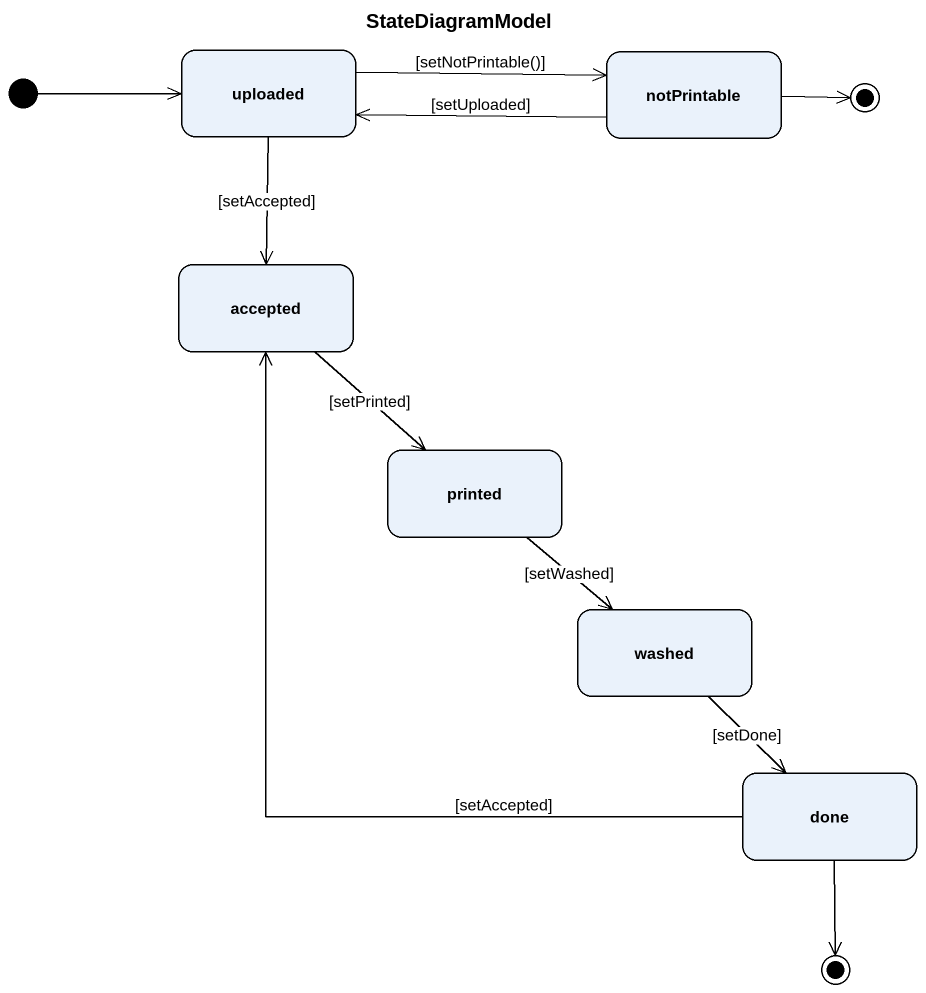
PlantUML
@startuml
title StateDiagramModel
hide empty description
state uploaded
state notPrintable
state final1 <<end>>
state accepted
state printed
state washed
state done
state final2 <<end>>
[*] -right-> uploaded
uploaded -right-> notPrintable : [setNotPrintable()]
uploaded --> accepted : [setAccepted]
notPrintable -left-> uploaded : [setUploaded]
notPrintable -right-> final1
accepted --> printed : [setPrinted]
printed --> washed : [setWashed]
washed --> done : [setDone]
done -up-> accepted : [setAccepted]
done --> final2
@enduml
